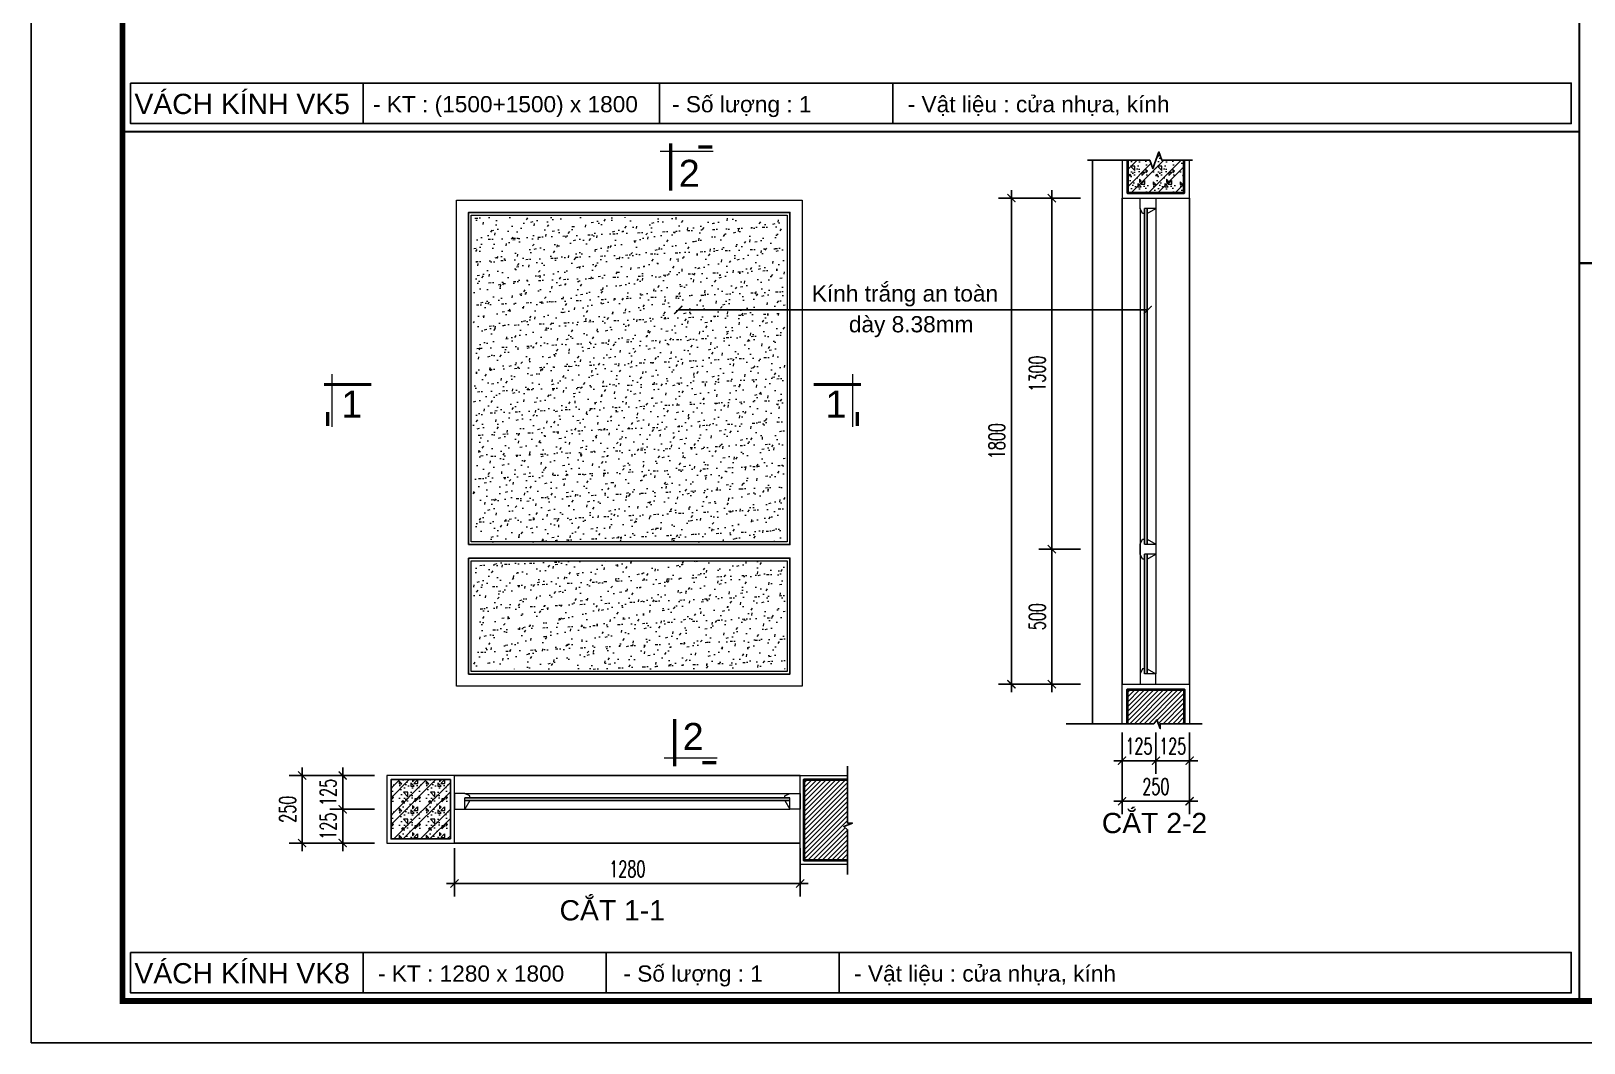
# Model space of a CAD drawing. Header units: millimetres. Extents: x -229618 to 2906, y -178063 to 96806.
# Drawn here: x -20344 to -14595, y -83705 to -79958 of the extents above; entities that cross this region are included whole.
import ezdxf
from ezdxf.enums import TextEntityAlignment as Align

# ---------------------------------------------------------------- set-up
doc = ezdxf.new("R2010")
doc.units = ezdxf.units.MM
doc.header["$LTSCALE"] = 200
doc.header["$MEASUREMENT"] = 0
doc.header["$PDMODE"] = 3
doc.header["$PDSIZE"] = 50
doc.linetypes.add('DASHED2', pattern=[0.375, 0.25, -0.125])
doc.layers.get('0').update_dxf_attribs({"color": 95, "linetype": 'CONTINUOUS'})
doc.layers.get('DEFPOINTS').update_dxf_attribs({"linetype": 'CONTINUOUS'})
for name, color, linetype, lineweight in [('cat', 1, 'CONTINUOUS', 40), ('hatch', 250, 'CONTINUOUS', 5), ('khuat', 8, 'DASHED2', 15), ('nho', 252, 'CONTINUOUS', 15), ('thay', 7, 'CONTINUOUS', 18)]:
    doc.layers.add(name, color=color, linetype=linetype, lineweight=lineweight)
for name, color, linetype in [('COT', 2, 'CONTINUOUS'), ('CUA', 145, 'CONTINUOUS'), ('DIM', 251, 'CONTINUOUS'), ('KHUNGTEN', 7, 'CONTINUOUS'), ('TEXT', 33, 'CONTINUOUS')]:
    doc.layers.add(name, color=color, linetype=linetype)
doc.layers.add('in', color=203, linetype='CONTINUOUS', lineweight=5, plot=False)
doc.styles.add('Aria H iso', font='Vharial_0.ttf')
doc.styles.add('Arial iso', font='vnarial_0.ttf')
doc.styles.add('Scale', font='vnsimli.shx', dxfattribs={"width": 0.65, "bigfont": 'bigfont.shx'})
doc.dimstyles.new('Scale', dxfattribs={"dimscale": 75, "dimtxt": 2, "dimasz": 1, "dimexe": 1.6, "dimexo": 0, "dimgap": 0.8, "dimtad": 1, "dimdec": 0, "dimzin": 0, "dimdsep": 46, "dimtxsty": 'Scale', "dimblk": 'ARCHTICK', "dimcen": 0.1, "dimdle": 1, "dimclrd": 256, "dimclre": 256, "dimclrt": 3, "dimadec": 0, "dimazin": 0, "dimtfac": 1, "dimtdec": 0, "dimtix": 1, "dimtmove": 2, "dimatfit": 3, "dimldrblk": 'ARCHTICK', "dimfxl": 0, "dimtolj": 1, "dimtzin": 0, "dimarcsym": 0})

# ---------------------------------------------------------------- blocks, each defined once
blk = doc.blocks.new('KhungA3')
at = {"layer": 'DEFPOINTS', "color": 8}
blk.add_lwpolyline([(-3.74, 3.81), (416.31, 3.81), (416.31, 300.81), (-3.74, 300.81)], close=True, dxfattribs=at)
at = {"layer": 'KHUNGTEN', "color": 4, "const_width": 0.724}
blk.add_lwpolyline([(7.54, 8.99), (411.13, 8.99), (411.13, 295.64), (7.54, 295.64)], close=True, dxfattribs=at)
blk = doc.blocks.new('cactn')
at = {"layer": 'thay', "ltscale": 600}
blk.add_line((-9225, 9972), (-9225, -2458), dxfattribs=at)
at = {"layer": 'thay', "ltscale": 600, "const_width": 762}
for points in [[(-10263, 9771), (-10263, 6486)], [(0, 0), (-11114, 0)]]:
    blk.add_lwpolyline(points, dxfattribs=at)
at = {"layer": 'TEXT', "style": 'Aria H iso'}
blk.add_attdef('A', text='', height=6350, dxfattribs=at).set_placement((-4573, 4581), align=Align.MIDDLE_CENTER)
blk = doc.blocks.new('cactd')
at = {"layer": 'thay', "ltscale": 600}
blk.add_line((-9972, -9225), (2458, -9225), dxfattribs=at)
at = {"layer": 'thay', "ltscale": 600, "const_width": 762}
for points in [[(0, 0), (0, -11114)], [(-9771, -10263), (-6486, -10263)]]:
    blk.add_lwpolyline(points, dxfattribs=at)
at = {"layer": 'TEXT', "style": 'Aria H iso'}
blk.add_attdef('1', text='', height=6350, dxfattribs=at).set_placement((-4149, -4127), align=Align.MIDDLE_CENTER)
blk = doc.blocks.new('_ArchTick')
at = {"color": 0, "linetype": 'ByBlock', "const_width": 0.15}
blk.add_lwpolyline([(-0.5, -0.5), (0.5, 0.5)], dxfattribs=at)
blk = doc.blocks.new('*D596')
at = {"layer": 'DEFPOINTS', "color": 0, "linetype": 'Continuous'}
for p in [(-18776.6, -82983.7), (-17496.6, -82983.7), (-17496.6, -83114.6)]:
    blk.add_point(p, dxfattribs=at)
at = {"layer": 'DIM', "linetype": 'Continuous', "lineweight": -2}
for p, q in [((-18776.6, -82983.7), (-18776.6, -83162.6)), ((-17496.6, -82983.7), (-17496.6, -83162.6)), ((-18806.6, -83114.6), (-17466.6, -83114.6))]:
    blk.add_line(p, q, dxfattribs=at)
at = {"layer": 'DIM', "linetype": 'Continuous', "lineweight": -2, "xscale": 30, "yscale": 30, "zscale": 30, "rotation": 180}
blk.add_blockref('_ArchTick', (-18776.6, -83114.6), dxfattribs=at)
at = {"layer": 'DIM', "linetype": 'Continuous', "lineweight": -2, "xscale": 30, "yscale": 30, "zscale": 30}
blk.add_blockref('_ArchTick', (-17496.6, -83114.6), dxfattribs=at)
at = {"layer": 'DIM', "color": 3, "linetype": 'Continuous', "insert": (-18136.6, -83060.6), "char_height": 60, "attachment_point": 5, "style": 'Scale'}
blk.add_mtext('\\A1;1280', dxfattribs=at)
blk = doc.blocks.new('*D598')
at = {"layer": 'DEFPOINTS', "color": 0, "linetype": 'Continuous'}
for p in [(-16458.7, -80576.4), (-16564.7, -81876.4), (-16458.7, -81876.4)]:
    blk.add_point(p, dxfattribs=at)
at = {"layer": 'DIM', "linetype": 'Continuous', "lineweight": -2}
for p, q in [((-16564.7, -80546.4), (-16564.7, -81906.4)), ((-16458.7, -80576.4), (-16612.7, -80576.4)), ((-16458.7, -81876.4), (-16612.7, -81876.4))]:
    blk.add_line(p, q, dxfattribs=at)
at = {"layer": 'DIM', "linetype": 'Continuous', "lineweight": -2, "xscale": 30, "yscale": 30, "zscale": 30}
for p, rotation in [((-16564.7, -80576.4), 90), ((-16564.7, -81876.4), 270)]:
    blk.add_blockref('_ArchTick', p, dxfattribs=dict(at, rotation=rotation))
at = {"layer": 'DIM', "color": 3, "linetype": 'Continuous', "insert": (-16618.7, -81226.4), "char_height": 60, "attachment_point": 5, "rotation": 90, "style": 'Scale'}
blk.add_mtext('\\A1;1300', dxfattribs=at)
blk = doc.blocks.new('*D599')
at = {"layer": 'DEFPOINTS', "color": 0, "linetype": 'Continuous'}
for p in [(-16458.7, -81876.4), (-16564.7, -82376.4), (-16458.7, -82376.4)]:
    blk.add_point(p, dxfattribs=at)
at = {"layer": 'DIM', "linetype": 'Continuous', "lineweight": -2}
for p, q in [((-16564.7, -81846.4), (-16564.7, -82406.4)), ((-16458.7, -81876.4), (-16612.7, -81876.4)), ((-16458.7, -82376.4), (-16612.7, -82376.4))]:
    blk.add_line(p, q, dxfattribs=at)
at = {"layer": 'DIM', "linetype": 'Continuous', "lineweight": -2, "xscale": 30, "yscale": 30, "zscale": 30}
for p, rotation in [((-16564.7, -81876.4), 90), ((-16564.7, -82376.4), 270)]:
    blk.add_blockref('_ArchTick', p, dxfattribs=dict(at, rotation=rotation))
at = {"layer": 'DIM', "color": 3, "linetype": 'Continuous', "insert": (-16618.7, -82126.4), "char_height": 60, "attachment_point": 5, "rotation": 90, "style": 'Scale'}
blk.add_mtext('\\A1;500', dxfattribs=at)
blk = doc.blocks.new('*D600')
at = {"layer": 'DEFPOINTS', "color": 0, "linetype": 'Continuous'}
for p in [(-16714.7, -80576.4), (-16458.7, -80576.4), (-16458.7, -82376.4)]:
    blk.add_point(p, dxfattribs=at)
at = {"layer": 'DIM', "linetype": 'Continuous', "lineweight": -2}
for p, q in [((-16714.7, -82406.4), (-16714.7, -80546.4)), ((-16458.7, -80576.4), (-16762.7, -80576.4)), ((-16458.7, -82376.4), (-16762.7, -82376.4))]:
    blk.add_line(p, q, dxfattribs=at)
at = {"layer": 'DIM', "linetype": 'Continuous', "lineweight": -2, "xscale": 30, "yscale": 30, "zscale": 30}
for p, rotation in [((-16714.7, -80576.4), 90), ((-16714.7, -82376.4), 270)]:
    blk.add_blockref('_ArchTick', p, dxfattribs=dict(at, rotation=rotation))
at = {"layer": 'DIM', "color": 3, "linetype": 'Continuous', "insert": (-16768.7, -81476.4), "char_height": 60, "attachment_point": 5, "rotation": 90, "style": 'Scale'}
blk.add_mtext('\\A1;1800', dxfattribs=at)
blk = doc.blocks.new('*D721')
at = {"layer": 'DEFPOINTS', "color": 0, "linetype": 'Continuous'}
for p in [(-19072.4, -82714.6), (-19190.5, -82839.6), (-19072.4, -82839.6)]:
    blk.add_point(p, dxfattribs=at)
at = {"layer": 'DIM', "linetype": 'Continuous', "lineweight": -2}
for p, q in [((-19072.4, -82714.6), (-19238.5, -82714.6)), ((-19190.5, -82714.6), (-19190.5, -82684.6)), ((-19190.5, -82714.6), (-19190.5, -82839.6)), ((-19072.4, -82839.6), (-19238.5, -82839.6)), ((-19190.5, -82839.6), (-19190.5, -82869.6))]:
    blk.add_line(p, q, dxfattribs=at)
at = {"layer": 'DIM', "linetype": 'Continuous', "lineweight": -2, "xscale": 30, "yscale": 30, "zscale": 30}
for p, rotation in [((-19190.5, -82714.6), 270), ((-19190.5, -82839.6), 90)]:
    blk.add_blockref('_ArchTick', p, dxfattribs=dict(at, rotation=rotation))
at = {"layer": 'DIM', "color": 3, "linetype": 'Continuous', "insert": (-19244.5, -82777.1), "char_height": 60, "attachment_point": 5, "rotation": 90, "style": 'Scale'}
blk.add_mtext('\\A1;125', dxfattribs=at)
blk = doc.blocks.new('*D722')
at = {"layer": 'DEFPOINTS', "color": 0, "linetype": 'Continuous'}
for p in [(-19072.4, -82839.6), (-19190.5, -82964.6), (-19072.4, -82964.6)]:
    blk.add_point(p, dxfattribs=at)
at = {"layer": 'DIM', "linetype": 'Continuous', "lineweight": -2}
for p, q in [((-19072.4, -82839.6), (-19238.5, -82839.6)), ((-19190.5, -82839.6), (-19190.5, -82809.6)), ((-19190.5, -82839.6), (-19190.5, -82964.6)), ((-19072.4, -82964.6), (-19238.5, -82964.6)), ((-19190.5, -82964.6), (-19190.5, -82994.6))]:
    blk.add_line(p, q, dxfattribs=at)
at = {"layer": 'DIM', "linetype": 'Continuous', "lineweight": -2, "xscale": 30, "yscale": 30, "zscale": 30}
for p, rotation in [((-19190.5, -82839.6), 270), ((-19190.5, -82964.6), 90)]:
    blk.add_blockref('_ArchTick', p, dxfattribs=dict(at, rotation=rotation))
at = {"layer": 'DIM', "color": 3, "linetype": 'Continuous', "insert": (-19244.5, -82902.1), "char_height": 60, "attachment_point": 5, "rotation": 90, "style": 'Scale'}
blk.add_mtext('\\A1;125', dxfattribs=at)
blk = doc.blocks.new('*D723')
at = {"layer": 'DEFPOINTS', "color": 0, "linetype": 'Continuous'}
for p in [(-19072.4, -82714.6), (-19340.5, -82964.6), (-19072.4, -82964.6)]:
    blk.add_point(p, dxfattribs=at)
at = {"layer": 'DIM', "linetype": 'Continuous', "lineweight": -2}
for p, q in [((-19072.4, -82714.6), (-19388.5, -82714.6)), ((-19340.5, -82684.6), (-19340.5, -82994.6)), ((-19072.4, -82964.6), (-19388.5, -82964.6))]:
    blk.add_line(p, q, dxfattribs=at)
at = {"layer": 'DIM', "linetype": 'Continuous', "lineweight": -2, "xscale": 30, "yscale": 30, "zscale": 30}
for p, rotation in [((-19340.5, -82714.6), 90), ((-19340.5, -82964.6), 270)]:
    blk.add_blockref('_ArchTick', p, dxfattribs=dict(at, rotation=rotation))
at = {"layer": 'DIM', "color": 3, "linetype": 'Continuous', "insert": (-19394.5, -82839.6), "char_height": 60, "attachment_point": 5, "rotation": 90, "style": 'Scale'}
blk.add_mtext('\\A1;250', dxfattribs=at)
blk = doc.blocks.new('*D727')
at = {"layer": 'DEFPOINTS', "color": 0, "linetype": 'Continuous'}
for p in [(-16304.7, -82555), (-16179.7, -82555), (-16179.7, -82659.7)]:
    blk.add_point(p, dxfattribs=at)
at = {"layer": 'DIM', "linetype": 'Continuous', "lineweight": -2}
for p, q in [((-16304.7, -82555), (-16304.7, -82707.7)), ((-16179.7, -82555), (-16179.7, -82707.7)), ((-16304.7, -82659.7), (-16334.7, -82659.7)), ((-16304.7, -82659.7), (-16179.7, -82659.7)), ((-16179.7, -82659.7), (-16149.7, -82659.7))]:
    blk.add_line(p, q, dxfattribs=at)
at = {"layer": 'DIM', "linetype": 'Continuous', "lineweight": -2, "xscale": 30, "yscale": 30, "zscale": 30}
blk.add_blockref('_ArchTick', (-16304.7, -82659.7), dxfattribs=at)
at = {"layer": 'DIM', "linetype": 'Continuous', "lineweight": -2, "xscale": 30, "yscale": 30, "zscale": 30, "rotation": 180}
blk.add_blockref('_ArchTick', (-16179.7, -82659.7), dxfattribs=at)
at = {"layer": 'DIM', "color": 3, "linetype": 'Continuous', "insert": (-16242.2, -82605.7), "char_height": 60, "attachment_point": 5, "style": 'Scale'}
blk.add_mtext('\\A1;125', dxfattribs=at)
blk = doc.blocks.new('*D728')
at = {"layer": 'DEFPOINTS', "color": 0, "linetype": 'Continuous'}
for p in [(-16179.7, -82555), (-16054.7, -82555), (-16054.7, -82659.7)]:
    blk.add_point(p, dxfattribs=at)
at = {"layer": 'DIM', "linetype": 'Continuous', "lineweight": -2}
for p, q in [((-16179.7, -82555), (-16179.7, -82707.7)), ((-16054.7, -82555), (-16054.7, -82707.7)), ((-16179.7, -82659.7), (-16209.7, -82659.7)), ((-16179.7, -82659.7), (-16054.7, -82659.7)), ((-16054.7, -82659.7), (-16024.7, -82659.7))]:
    blk.add_line(p, q, dxfattribs=at)
at = {"layer": 'DIM', "linetype": 'Continuous', "lineweight": -2, "xscale": 30, "yscale": 30, "zscale": 30}
blk.add_blockref('_ArchTick', (-16179.7, -82659.7), dxfattribs=at)
at = {"layer": 'DIM', "linetype": 'Continuous', "lineweight": -2, "xscale": 30, "yscale": 30, "zscale": 30, "rotation": 180}
blk.add_blockref('_ArchTick', (-16054.7, -82659.7), dxfattribs=at)
at = {"layer": 'DIM', "color": 3, "linetype": 'Continuous', "insert": (-16117.2, -82605.7), "char_height": 60, "attachment_point": 5, "style": 'Scale'}
blk.add_mtext('\\A1;125', dxfattribs=at)
blk = doc.blocks.new('*D729')
at = {"layer": 'DEFPOINTS', "color": 0, "linetype": 'Continuous'}
for p in [(-16304.7, -82555), (-16054.7, -82555), (-16054.7, -82809.7)]:
    blk.add_point(p, dxfattribs=at)
at = {"layer": 'DIM', "linetype": 'Continuous', "lineweight": -2}
for p, q in [((-16304.7, -82555), (-16304.7, -82857.7)), ((-16054.7, -82555), (-16054.7, -82857.7)), ((-16334.7, -82809.7), (-16024.7, -82809.7))]:
    blk.add_line(p, q, dxfattribs=at)
at = {"layer": 'DIM', "linetype": 'Continuous', "lineweight": -2, "xscale": 30, "yscale": 30, "zscale": 30, "rotation": 180}
blk.add_blockref('_ArchTick', (-16304.7, -82809.7), dxfattribs=at)
at = {"layer": 'DIM', "linetype": 'Continuous', "lineweight": -2, "xscale": 30, "yscale": 30, "zscale": 30}
blk.add_blockref('_ArchTick', (-16054.7, -82809.7), dxfattribs=at)
at = {"layer": 'DIM', "color": 3, "linetype": 'Continuous', "insert": (-16179.7, -82755.7), "char_height": 60, "attachment_point": 5, "style": 'Scale'}
blk.add_mtext('\\A1;250', dxfattribs=at)

msp = doc.modelspace()

# ---------------------------------------------------------------- hatches: boundary and pattern name
at = {"layer": 'hatch', "linetype": 'Continuous'}
h = msp.add_hatch(dxfattribs=at)
h.set_pattern_fill('BT', color=256, scale=100, style=0)
h.set_pattern_definition([(0, (80286.55, 21509.32), (0, 100), [0, -100]), (0, (80215.9, 21552.55), (0, 100), [0, -100]), (0, (80219.03, 21534.95), (0, 100), [0, -100]), (0, (80254.26, 21543.16), (0, 100), [0, -100]), (0, (80235.28, 21571.92), (0, 100), [0, -100]), (0, (80230.19, 21559.21), (0, 100), [0, -100]), (0, (80239.19, 21580.53), (0, 100), [0, -100]), (0, (80225.3, 21588.94), (0, 100), [0, -100]), (0, (80244.47, 21567.03), (0, 100), [0, -100]), (0, (80212.38, 21567.42), (0, 100), [0, -100]), (0, (80276.37, 21567.81), (0, 100), [0, -100]), (0, (80290.85, 21570.55), (0, 100), [0, -100]), (0, (80283.42, 21560.38), (0, 100), [0, -100]), (0, (80285.57, 21546.69), (0, 100), [0, -100]), (0, (80259.54, 21558.62), (0, 100), [0, -100]), (0, (80258.76, 21531.03), (0, 100), [0, -100]), (0, (80258.76, 21522.43), (0, 100), [0, -100]), (0, (80211.4, 21520.47), (0, 100), [0, -100]), (0, (80250.93, 21532.21), (0, 100), [0, -100]), (0, (80251.32, 21498.95), (0, 100), [0, -100]), (0, (80240.56, 21520.28), (0, 100), [0, -100]), (0, (80241.34, 21510.49), (0, 100), [0, -100]), (0, (80228.43, 21503.26), (0, 100), [0, -100]), (0, (80235.08, 21516.56), (0, 100), [0, -100]), (0, (80230.38, 21520.67), (0, 100), [0, -100]), (45, (80283.246, 21517.595), (0, 100.00003), [8, -133.4214]), (135, (80288.9, 21523.25), (-100.00003, 0), [8, -133.4214]), (270, (80283.25, 21528.91), (100, -2e-14), [11.3137, -88.6863]), (180, (80279.77, 21518.87), (-1e-14, -100), [12, -88]), (270, (80267.77, 21518.87), (100, -2e-14), [12, -88]), (45, (80267.774, 21506.87), (0, 100.00003), [16.9706, -124.4508]), (90, (80242.77, 21525.78), (-100, 6e-15), [16.8, -83.2]), (180, (80242.77, 21542.58), (-1e-14, -100), [16.8, -83.2]), (315, (80225.97, 21542.584), (100.00003, -2e-14), [23.7588, -117.6626]), (135, (80228.54, 21507.8), (-100.00003, 0), [7, -134.4214]), (225, (80223.59, 21512.75), (-1e-14, -100.00003), [7, -134.4214]), (0, (80218.64, 21507.8), (0, 100), [9.8995, -90.1005]), (0, (80265.09, 21575.41), (0, 100), [13.75, -86.25]), (90, (80278.84, 21575.41), (-100, 6e-15), [13.75, -86.25]), (225, (80278.84, 21589.16), (-1e-14, -100.00003), [19.4454, -121.9759]), (270, (80253.53, 21577.4), (100, -2e-14), [12.5, -87.5]), (0, (80253.53, 21564.9), (0, 100), [12.5, -87.5]), (135, (80266.025, 21564.9), (-100.00003, 0), [17.6777, -123.7437]), (45, (80259.885, 21581.25), (0, 100.00003), [8.5, -132.9214]), (135, (80265.895, 21587.26), (-100.00003, 0), [8.5, -132.9214]), (270, (80259.88, 21593.27), (100, -2e-14), [12.0208, -87.9792]), (135, (80220.62, 21574.05), (-100.00003, 0), [14.1421, -127.2792]), (0, (80210.62, 21574.05), (0, 100), [10, -90]), (270, (80210.62, 21584.05), (100, -2e-14), [10, -90]), (45, (80203.254, 21496.49), (-49.497475, 49.497475), []), (45, (80238.254, 21496.49), (-49.497475, 49.497475), [])])
h.paths.add_polyline_path([(-16074.7, -80436), (-16157.2, -80436), (-16168.4, -80405.1), (-16190.9, -80466.9), (-16202.2, -80436), (-16284.7, -80436), (-16284.7, -80556.4), (-16074.7, -80556.4)])
h = msp.add_hatch(dxfattribs=at)
h.set_pattern_fill('CATTHO', color=256, scale=30, angle=45, style=0)
h.set_pattern_definition([(82.5, (-18706.446, -81671.216), (-42.2104, 39.5378), [9, -45.6, 0, -51, 0, -48.75]), (52.5, (-18706.446, -81671.216), (-22.324, 97.4094), [9, -24.6, 0, -41.1, 0, -15.75]), (12.5, (-18732.54, -81697.31), (65.9409, 66.181), [9, -15, 0, -54, 0, -70.5]), (2.5, (-18732.54, -81697.31), (45.1513, 82.388), [9, -7.5, 0, -35.4, 0, -40.5])])
h.paths.add_polyline_path([(-18706.4, -81849.2), (-17552.4, -81849.2), (-17552.4, -80647.2), (-18706.4, -80647.2)])
h.paths.add_polyline_path([(-17552.4, -81919.2), (-18706.4, -81919.2), (-18706.4, -82321.2), (-17552.4, -82321.2)])
h = msp.add_hatch(dxfattribs=at)
h.set_pattern_fill('ANSI31', color=256, scale=100, style=0)
h.set_pattern_definition([(45, (-227727.393, -72914.31), (-8.8388348, 8.8388348), [])])
h.paths.add_polyline_path([(-16187.4, -82522.7), (-16284.7, -82522.7), (-16284.7, -82396.4), (-16074.7, -82396.4), (-16074.7, -82522.7), (-16163.2, -82522.7), (-16163.2, -82540.6), (-16175.5, -82508.3)])
h = msp.add_hatch(dxfattribs=at)
h.set_pattern_fill('BT', color=256, scale=100, style=0)
h.set_pattern_definition([(0, (-185605.22, -93409.96), (0, 100), [0, -100]), (0, (-185675.86, -93366.72), (0, 100), [0, -100]), (0, (-185672.73, -93384.33), (0, 100), [0, -100]), (0, (-185637.51, -93376.11), (0, 100), [0, -100]), (0, (-185656.49, -93347.36), (0, 100), [0, -100]), (0, (-185661.58, -93360.07), (0, 100), [0, -100]), (0, (-185652.57, -93338.75), (0, 100), [0, -100]), (0, (-185666.47, -93330.34), (0, 100), [0, -100]), (0, (-185647.29, -93352.25), (0, 100), [0, -100]), (0, (-185679.38, -93351.86), (0, 100), [0, -100]), (0, (-185615.39, -93351.47), (0, 100), [0, -100]), (0, (-185600.91, -93348.73), (0, 100), [0, -100]), (0, (-185608.35, -93358.9), (0, 100), [0, -100]), (0, (-185606.19, -93372.59), (0, 100), [0, -100]), (0, (-185632.22, -93360.66), (0, 100), [0, -100]), (0, (-185633, -93388.24), (0, 100), [0, -100]), (0, (-185633, -93396.85), (0, 100), [0, -100]), (0, (-185680.36, -93398.81), (0, 100), [0, -100]), (0, (-185640.83, -93387.07), (0, 100), [0, -100]), (0, (-185640.44, -93420.33), (0, 100), [0, -100]), (0, (-185651.2, -93399), (0, 100), [0, -100]), (0, (-185650.42, -93408.79), (0, 100), [0, -100]), (0, (-185663.34, -93416.02), (0, 100), [0, -100]), (0, (-185656.68, -93402.72), (0, 100), [0, -100]), (0, (-185661.38, -93398.61), (0, 100), [0, -100]), (45, (-185608.52, -93401.684), (0, 100.00003), [8, -133.4214]), (135, (-185602.86, -93396.03), (-100.00003, 0), [8, -133.4214]), (270, (-185608.52, -93390.37), (100, -2e-14), [11.3137, -88.6863]), (180, (-185611.99, -93400.41), (-1e-14, -100), [12, -88]), (270, (-185623.99, -93400.41), (100, -2e-14), [12, -88]), (45, (-185623.99, -93412.41), (0, 100.00003), [16.9706, -124.4508]), (90, (-185649, -93393.49), (-100, 6e-15), [16.8, -83.2]), (180, (-185649, -93376.69), (-1e-14, -100), [16.8, -83.2]), (315, (-185665.796, -93376.695), (100.00003, -2e-14), [23.7588, -117.6626]), (135, (-185663.23, -93411.476), (-100.00003, 0), [7, -134.4214]), (225, (-185668.176, -93406.526), (-1e-14, -100.00003), [7, -134.4214]), (0, (-185673.13, -93411.48), (0, 100), [9.8995, -90.1005]), (0, (-185626.68, -93343.87), (0, 100), [13.75, -86.25]), (90, (-185612.93, -93343.87), (-100, 6e-15), [13.75, -86.25]), (225, (-185612.925, -93330.12), (-1e-14, -100.00003), [19.4454, -121.9759]), (270, (-185638.24, -93341.88), (100, -2e-14), [12.5, -87.5]), (0, (-185638.24, -93354.38), (0, 100), [12.5, -87.5]), (135, (-185625.74, -93354.38), (-100.00003, 0), [17.6777, -123.7437]), (45, (-185631.88, -93338.03), (0, 100.00003), [8.5, -132.9214]), (135, (-185625.87, -93332.02), (-100.00003, 0), [8.5, -132.9214]), (270, (-185631.88, -93326.01), (100, -2e-14), [12.0208, -87.9792]), (135, (-185671.144, -93345.23), (-100.00003, 0), [14.1421, -127.2792]), (0, (-185681.14, -93345.23), (0, 100), [10, -90]), (270, (-185681.14, -93335.23), (100, -2e-14), [10, -90]), (45, (-185688.51, -93422.79), (-49.497475, 49.497475), []), (45, (-185653.51, -93422.79), (-49.497475, 49.497475), [])])
h.paths.add_polyline_path([(-18791.6, -82949.6), (-19011.6, -82949.6), (-19011.6, -82729.6), (-18791.6, -82729.6)])
h = msp.add_hatch(dxfattribs=at)
h.set_pattern_fill('ANSI31', color=256, scale=100, style=0)
h.set_pattern_definition([(45, (-187438.51, -93422.789), (-8.8388348, 8.8388348), [])])
h.paths.add_polyline_path([(-17321, -83029.6), (-17481.6, -83029.6), (-17481.6, -82729.6), (-17321, -82729.6), (-17321, -82890.9), (-17303.1, -82890.9), (-17335.4, -82903.3), (-17321, -82915.1)])

# ---------------------------------------------------------------- linework, layer by layer
at = {"layer": 'cat', "ltscale": 0.5}
for points in [[(-16284.7, -80436), (-16284.7, -80556.4), (-16074.7, -80556.4), (-16074.7, -80436)], [(-16284.7, -82522.7), (-16284.7, -82396.4), (-16074.7, -82396.4), (-16074.7, -82522.7)]]:
    msp.add_lwpolyline(points, dxfattribs=at)
at = {"layer": 'cat', "linetype": 'Continuous'}
msp.add_lwpolyline([(-17321, -83029.6), (-17481.6, -83029.6), (-17481.6, -82729.6), (-17321, -82729.6)], dxfattribs=at)
at = {"layer": 'COT', "linetype": 'Continuous'}
msp.add_lwpolyline([(-18791.6, -82949.6), (-18791.6, -82729.6), (-19011.6, -82729.6), (-19011.6, -82949.6)], close=True, dxfattribs=at)
at = {"layer": 'CUA'}
for p, q in [((-19114.4, -80150.3), (-19114.4, -80300.3)), ((-18017.1, -80150.3), (-18017.1, -80300.3)), ((-17153.8, -80150.3), (-17153.8, -80300.3)), ((-19114.4, -83369.7), (-19114.4, -83519.7)), ((-18215.5, -83369.7), (-18215.5, -83519.7)), ((-17352.3, -83369.7), (-17352.3, -83519.7))]:
    msp.add_line(p, q, dxfattribs=at)
at = {"layer": 'CUA', "ltscale": 0.5}
for p, q in [((-16414.7, -80436), (-16414.7, -82522.7)), ((-16304.7, -80576.4), (-16304.7, -82376.4)), ((-16054.7, -80576.4), (-16054.7, -82376.4)), ((-16221.7, -81858.4), (-16221.7, -80614.4)), ((-16211.7, -81858.4), (-16211.7, -80614.4)), ((-17496.6, -82714.6), (-18776.6, -82714.6)), ((-17534.6, -82797.6), (-18738.6, -82797.6)), ((-17534.6, -82807.6), (-18738.6, -82807.6)), ((-17496.6, -82964.6), (-18776.6, -82964.6))]:
    msp.add_line(p, q, dxfattribs=at)
at = {"layer": 'CUA', "linetype": 'Continuous'}
for p, q in [((-16221.7, -82338.4), (-16221.7, -81894.4)), ((-16211.7, -82338.4), (-16211.7, -81894.4))]:
    msp.add_line(p, q, dxfattribs=at)
at = {"layer": 'CUA'}
for points in [[(-19975.9, -80150.3), (-14641.7, -80150.3), (-14641.7, -80300.3), (-19975.9, -80300.3)], [(-19975.9, -83369.7), (-14641.7, -83369.7), (-14641.7, -83519.7), (-19975.9, -83519.7)]]:
    msp.add_lwpolyline(points, close=True, dxfattribs=at)
at = {"layer": 'CUA', "ltscale": 0.5}
for points in [[(-18724.4, -81859.2), (-18724.4, -80629.2), (-17534.4, -80629.2), (-17534.4, -81859.2)], [(-17534.4, -81909.2), (-17534.4, -82339.2), (-18724.4, -82339.2), (-18724.4, -81909.2)]]:
    msp.add_lwpolyline(points, dxfattribs=at)
at = {"layer": 'CUA', "linetype": 'Continuous'}
for points in [[(-18724.4, -81859.2), (-17534.4, -81859.2), (-17534.4, -80629.2), (-18724.4, -80629.2), (-18724.4, -81859.2)], [(-18724.4, -81909.2), (-18724.4, -82339.2), (-17534.4, -82339.2), (-17534.4, -81909.2), (-18724.4, -81909.2)], [(-17321, -82679.9), (-17321, -82890.9), (-17303.1, -82890.9), (-17335.4, -82903.3), (-17321, -82915.1), (-17321, -83081.6)]]:
    msp.add_lwpolyline(points, dxfattribs=at)
at = {"layer": 'CUA'}
msp.add_lwpolyline([(-16007.9, -82522.7), (-16163.2, -82522.7), (-16163.2, -82540.6), (-16175.5, -82508.3), (-16187.4, -82522.7), (-16511.5, -82522.7)], dxfattribs=at)
at = {"layer": 'DIM', "linetype": 'Continuous'}
msp.add_lwpolyline([(-16432.5, -80436), (-16202.1, -80436), (-16190.8, -80466.9), (-16168.3, -80405.1), (-16157.1, -80436), (-16044.6, -80436)], dxfattribs=at)
at = {"layer": 'hatch', "ltscale": 0.5}
for points in [[(-16304.7, -80436), (-16304.7, -80576.4), (-16054.7, -80576.4), (-16054.7, -80436)], [(-16304.7, -82522.7), (-16304.7, -82376.4), (-16054.7, -82376.4), (-16054.7, -82522.7)]]:
    msp.add_lwpolyline(points, dxfattribs=at)
at = {"layer": 'hatch', "linetype": 'Continuous'}
for points in [[(-18714.4, -81849.2), (-18714.4, -80639.2), (-17544.4, -80639.2), (-17544.4, -81849.2), (-18714.4, -81849.2)], [(-18714.4, -81919.2), (-17544.4, -81919.2), (-17544.4, -82329.2), (-18714.4, -82329.2), (-18714.4, -81919.2)], [(-17321, -83044.6), (-17496.6, -83044.6), (-17496.6, -82714.6), (-17321, -82714.6)]]:
    msp.add_lwpolyline(points, dxfattribs=at)
msp.add_lwpolyline([(-18776.6, -82964.6), (-18776.6, -82714.6), (-19026.6, -82714.6), (-19026.6, -82964.6)], close=True, dxfattribs=at)
at = {"layer": 'in', "linetype": 'Continuous'}
msp.add_lwpolyline([(-20344.3, -74794.9), (-7743, -74794.9), (-7743, -83704.9), (-20344.3, -83704.9)], close=True, dxfattribs=at)
at = {"layer": 'khuat', "color": 6, "ltscale": 0.3, "const_width": 8}
for points in [[(-14611.7, -74950.2), (-14611.7, -83549.7)], [(-20005.9, -80330.3), (-14611.7, -80330.3)], [(-14611.7, -80817.3), (-9278.3, -80817.3)]]:
    msp.add_lwpolyline(points, dxfattribs=at)
at = {"layer": 'nho', "linetype": 'Continuous'}
for p, q in [((-16237.7, -80614.4), (-16237.7, -82338.4)), ((-16179.7, -80614.4), (-16179.7, -82338.4)), ((-18738.6, -82781.6), (-17534.6, -82781.6)), ((-18738.6, -82839.6), (-17534.6, -82839.6))]:
    msp.add_line(p, q, dxfattribs=at)
at = {"layer": 'thay', "ltscale": 0.5}
for p, q in [((-16211.7, -80633.4), (-16179.7, -80614.4)), ((-16211.7, -81839.4), (-16179.7, -81858.4)), ((-16211.7, -81913.4), (-16179.7, -81894.4)), ((-16211.7, -82319.4), (-16179.7, -82338.4)), ((-18719.6, -82807.6), (-18738.6, -82839.6)), ((-17553.6, -82807.6), (-17534.6, -82839.6))]:
    msp.add_line(p, q, dxfattribs=at)
for points in [[(-18769.4, -82384.2), (-18769.4, -80584.2), (-17489.4, -80584.2), (-17489.4, -82384.2)], [(-16179.7, -80576.4), (-16179.7, -80614.4), (-16221.7, -80614.4), (-16221.7, -80633.4), (-16229.7, -80633.4), (-16237.7, -80614.4), (-16237.7, -80576.4)], [(-16179.7, -82376.4), (-16179.7, -82338.4), (-16221.7, -82338.4), (-16221.7, -82319.4), (-16229.7, -82319.4), (-16237.7, -82338.4), (-16237.7, -82376.4)], [(-18776.6, -82839.6), (-18738.6, -82839.6), (-18738.6, -82797.6), (-18719.6, -82797.6), (-18719.6, -82789.6), (-18738.6, -82781.6), (-18776.6, -82781.6)], [(-17496.6, -82839.6), (-17534.6, -82839.6), (-17534.6, -82797.6), (-17553.6, -82797.6), (-17553.6, -82789.6), (-17534.6, -82781.6), (-17496.6, -82781.6)]]:
    msp.add_lwpolyline(points, close=True, dxfattribs=at)
msp.add_lwpolyline([(-16179.7, -81894.4), (-16221.7, -81894.4), (-16221.7, -81913.4), (-16229.7, -81913.4), (-16237.7, -81894.4), (-16237.7, -81858.4), (-16229.7, -81839.4), (-16221.7, -81839.4), (-16221.7, -81858.4), (-16179.7, -81858.4), (-16179.7, -81894.4)], dxfattribs=at)

# ---------------------------------------------------------------- block references
at = {"layer": 'DIM', "linetype": 'Continuous'}
ref = msp.add_blockref('cactd', (-17975.7, -80549), dxfattribs=dict(at, xscale=0.015748031437397, yscale=0.015748031437397, zscale=0.0157480314960628, rotation=180))
ref.add_attrib('1', '2', dxfattribs={"layer": 'TEXT', "height": 100, "rotation": 360, "style": 'Aria H iso'}).set_placement((-17907.3, -80484.4), align=Align.MIDDLE_CENTER)
ref = msp.add_blockref('cactn', (-19084.7, -81266.4), dxfattribs=dict(at, xscale=-0.015748031437397, yscale=0.015748031437397, zscale=0.0157480314960628, rotation=180))
ref.add_attrib('A', '1', dxfattribs={"layer": 'TEXT', "height": 100, "style": 'Aria H iso'}).set_placement((-19156.7, -81338.9), align=Align.MIDDLE_CENTER)
ref = msp.add_blockref('cactn', (-17446.6, -81266.4), dxfattribs=dict(at, xscale=0.015748031437397, yscale=0.015748031437397, zscale=0.0157480314960628, rotation=180))
ref.add_attrib('A', '1', dxfattribs={"layer": 'TEXT', "height": 100, "style": 'Aria H iso'}).set_placement((-17364.2, -81338.9), align=Align.MIDDLE_CENTER)
ref = msp.add_blockref('cactd', (-17961.3, -82505), dxfattribs=dict(at, xscale=-0.015748031437397, yscale=0.015748031437397, zscale=0.0157480314960628))
ref.add_attrib('1', '2', dxfattribs={"layer": 'TEXT', "height": 100, "rotation": 360, "style": 'Aria H iso'}).set_placement((-17892.9, -82570), align=Align.MIDDLE_CENTER)
at = {"layer": 'KHUNGTEN', "xscale": 30, "yscale": 30, "zscale": 30.00000000000154}
msp.add_blockref('KhungA3', (-20232.2, -83819.3), dxfattribs=at)

# ---------------------------------------------------------------- texts
at = {"layer": 'TEXT', "linetype": 'Continuous', "style": 'Aria H iso'}
for s, p in [('v¸ch kÝnh vk5', (-19562.6, -80264.9)), ('c¾t 2-2', (-16184.7, -82928)), ('c¾t 1-1', (-18192.4, -83251.1)), ('v¸ch kÝnh vk8', (-19562.6, -83484.3))]:
    msp.add_text(s, height=75, dxfattribs=at).set_placement(p, align=Align.CENTER)
at = {"layer": 'TEXT', "linetype": 'Continuous', "style": 'Arial iso'}
for s, p in [('- KT : (1500+1500) x 1800', (-19078.2, -80258.4)), ('- Sè l\xadîng : 1', (-17971.1, -80258.4)), ('- VËt liÖu : cöa nhùa, kÝnh', (-17098.4, -80258.4)), ('KÝnh tr¾ng an toµn', (-17453.4, -80959.4)), ('dµy 8.38mm', (-17316.3, -81073.3)), ('- KT : 1280 x 1800', (-19059.7, -83477.9)), ('- Sè l\xadîng : 1', (-18151.1, -83477.9)), ('- VËt liÖu : cöa nhùa, kÝnh', (-17296.8, -83477.9))]:
    msp.add_text(s, height=60, dxfattribs=at).set_placement(p)

# ---------------------------------------------------------------- dimensions: what is measured, and where the dimension line sits
at = {"layer": 'DIM', "linetype": 'Continuous'}
for base, p1, p2, angle, picture, middle in [((-16714.7, -80576.4), (-16458.7, -82376.4), (-16458.7, -80576.4), 90, '*D600', (-16768.7, -81476.4)), ((-16564.7, -81876.4), (-16458.7, -80576.4), (-16458.7, -81876.4), 90, '*D598', (-16618.7, -81226.4)), ((-16564.7, -82376.4), (-16458.7, -81876.4), (-16458.7, -82376.4), 90, '*D599', (-16618.7, -82126.4)), ((-19340.5, -82964.6), (-19072.4, -82714.6), (-19072.4, -82964.6), 90, '*D723', (-19394.5, -82839.6)), ((-19190.5, -82839.6), (-19072.4, -82714.6), (-19072.4, -82839.6), 90, '*D721', (-19244.5, -82777.1)), ((-19190.5, -82964.6), (-19072.4, -82839.6), (-19072.4, -82964.6), 90, '*D722', (-19244.5, -82902.1)), ((-17496.6, -83114.6), (-18776.6, -82983.7), (-17496.6, -82983.7), 180, '*D596', (-18136.6, -83060.6))]:
    dim = msp.add_linear_dim(base=base, p1=p1, p2=p2, angle=angle, dimstyle='Scale', override={"dimscale": 30}, dxfattribs=at)
    dim.commit()
    dim.dimension.update_dxf_attribs({"geometry": picture, "text_midpoint": middle})
for base, p1, p2, picture, middle in [((-16179.7, -82659.7), (-16304.7, -82555), (-16179.7, -82555), '*D727', (-16242.2, -82605.7)), ((-16054.7, -82809.7), (-16304.7, -82555), (-16054.7, -82555), '*D729', (-16179.7, -82755.7)), ((-16054.7, -82659.7), (-16179.7, -82555), (-16054.7, -82555), '*D728', (-16117.2, -82605.7))]:
    dim = msp.add_linear_dim(base=base, p1=p1, p2=p2, dimstyle='Scale', override={"dimscale": 30}, dxfattribs=at)
    dim.commit()
    dim.dimension.update_dxf_attribs({"geometry": picture, "text_midpoint": middle})

# ---------------------------------------------------------------- leaders
for points in [[(-17947.9, -80990.2), (-16886.1, -80990.2)], [(-16210, -80990.2), (-17147.2, -80990.2)]]:
    msp.add_leader(points, dimstyle='Scale', override={"dimscale": 30}, dxfattribs=at)

doc.saveas('drawing.dxf')
